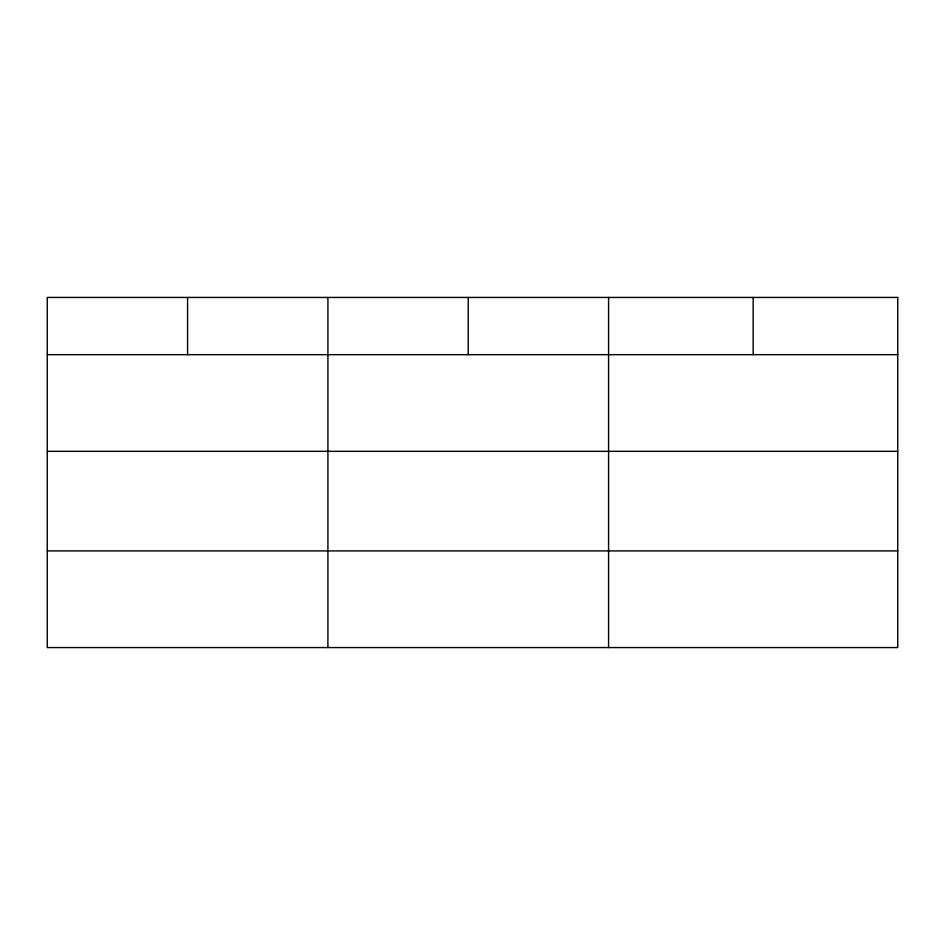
<?xml version="1.0" encoding="UTF-8"?>
<svg xmlns="http://www.w3.org/2000/svg" width="945" height="945" viewBox="0 0 945 945"><rect width="100%" height="100%" fill="white"/><g stroke="black" fill="none" stroke-linecap="round" stroke-linejoin="round"><path stroke-width="1.42" d="M47.25 354.67L897.75 354.67M47.25 451.332L897.75 451.332M47.25 550.911L897.75 550.911M753.165 297.439L753.165 354.67M608.58 297.439L608.58 647.561M468.247 297.439L468.247 354.67M327.915 297.439L327.915 647.561M187.583 297.439L187.583 354.67M897.75 297.439L47.25 297.439L47.25 647.561L897.75 647.561L897.75 297.439"/></g></svg>
